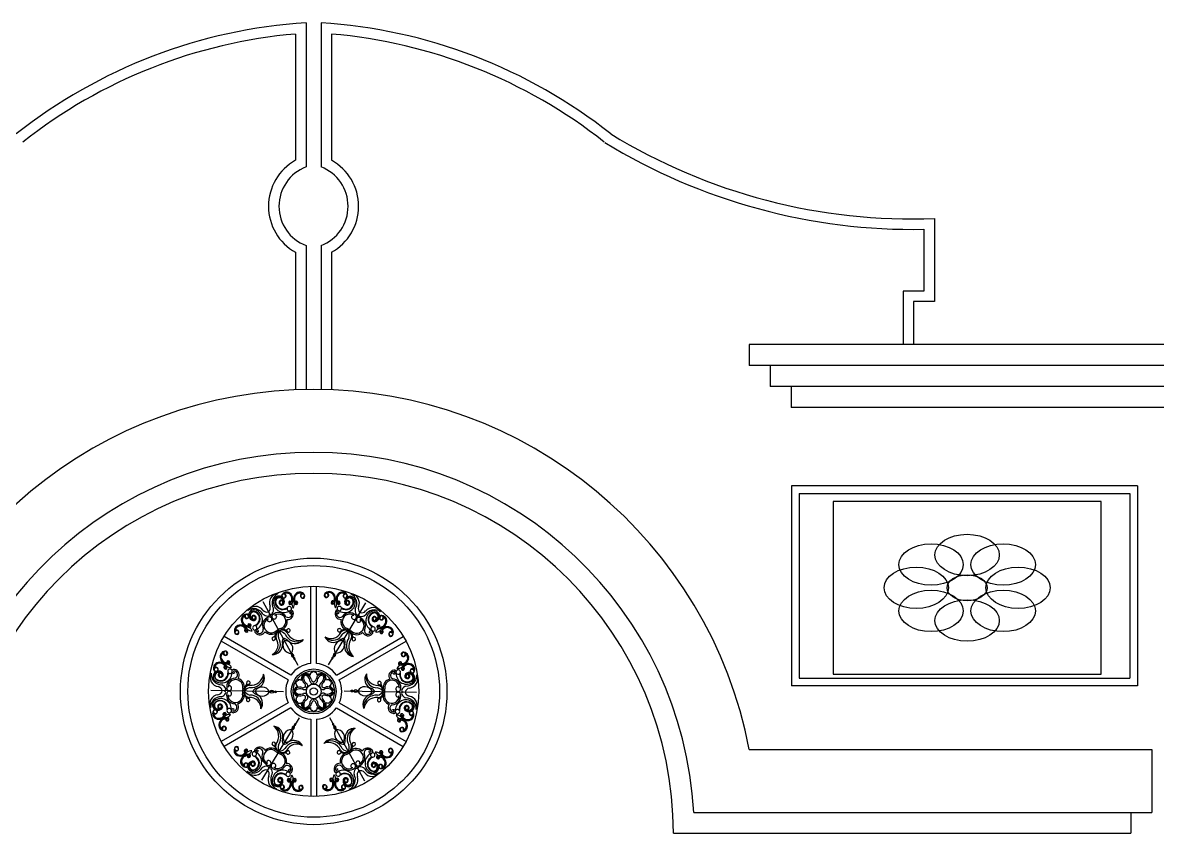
# Model space of a CAD drawing. Header units: inches. Extents: x 330 to 939, y 702 to 1608.
# Drawn here: x 788.09 to 836.76, y 848.57 to 883.33 of the extents above; entities that cross this region are included whole.
import ezdxf

# ---------------------------------------------------------------- set-up
doc = ezdxf.new("R2010")
doc.units = ezdxf.units.IN
doc.header["$MEASUREMENT"] = 0
doc.layers.add('01_EXISTING_RETAINED', color=7, linetype='Continuous', lineweight=25)
doc.layers.add('02_NEW_FACADE', color=7, linetype='Continuous', lineweight=25)

msp = doc.modelspace()

# ---------------------------------------------------------------- linework, layer by layer
at = {"layer": '01_EXISTING_RETAINED'}
for p, q in [((800.243, 883.33), (800.243, 877.144)), ((800.888, 883.33), (800.888, 877.144)), ((799.793, 882.845), (799.793, 877.43)), ((801.337, 882.845), (801.337, 877.43)), ((827.197, 874.933), (827.197, 871.368)), ((826.748, 874.47), (826.748, 871.818)), ((800.243, 873.771), (800.243, 867.586)), ((800.888, 873.771), (800.888, 867.586)), ((799.793, 873.486), (799.793, 867.586)), ((801.337, 873.486), (801.337, 867.586)), ((826.748, 871.818), (825.849, 871.818)), ((825.849, 871.818), (825.849, 869.531)), ((826.298, 871.368), (826.298, 869.531)), ((827.197, 871.368), (826.298, 871.368)), ((819.254, 869.531), (819.254, 868.632)), ((841.914, 869.531), (819.254, 869.531)), ((841.914, 868.632), (819.254, 868.632)), ((820.153, 868.632), (820.153, 867.733)), ((841.015, 867.733), (820.153, 867.733)), ((821.052, 867.733), (821.052, 866.834)), ((840.116, 866.834), (821.052, 866.834)), ((835.909, 863.477), (821.067, 863.477)), ((821.067, 863.477), (821.067, 854.888)), ((835.909, 863.477), (835.909, 854.888)), ((821.401, 863.143), (821.401, 855.223)), ((821.401, 863.143), (835.575, 863.143)), ((835.575, 863.143), (835.575, 855.223)), ((800.452, 855.851), (800.452, 859.162)), ((800.693, 855.851), (800.693, 859.162)), ((799.901, 855.771), (798.398, 858.491)), ((801.203, 855.795), (802.807, 858.456)), ((799.477, 855.149), (796.609, 856.804)), ((799.597, 855.357), (796.729, 857.012)), ((801.548, 855.357), (804.415, 857.012)), ((801.668, 855.149), (804.535, 856.804)), ((821.401, 855.223), (835.575, 855.223)), ((799.27, 854.631), (796.164, 854.69)), ((801.874, 854.679), (804.981, 854.62)), ((835.909, 854.888), (821.067, 854.888)), ((799.477, 854.161), (796.609, 852.506)), ((801.668, 854.161), (804.535, 852.506)), ((799.597, 853.953), (796.729, 852.298)), ((801.548, 853.953), (804.415, 852.298)), ((799.942, 853.515), (798.338, 850.854)), ((800.452, 853.459), (800.452, 850.148)), ((800.693, 853.459), (800.693, 850.148)), ((801.244, 853.539), (802.746, 850.819)), ((819.254, 852.166), (836.521, 852.166)), ((836.521, 852.166), (836.521, 849.469)), ((816.875, 849.469), (836.521, 849.469)), ((835.622, 849.469), (835.622, 848.57)), ((816.001, 848.57), (835.622, 848.57))]:
    msp.add_line(p, q, dxfattribs=at)
for radius in [5.715, 5.397, 4.507, 0.961, 0.961, 0.887, 0.316, 0.158]:
    msp.add_circle((800.572, 854.655), radius, dxfattribs=at)
for centre, radius, start, end in [((801.676, 861.021), 22.355, 93.6759, 128.3188), ((799.455, 861.021), 22.355, 51.6812, 86.3241), ((801.677, 861.017), 21.909, 94.9324, 128.2891), ((799.454, 861.017), 21.909, 51.7109, 85.0676), ((826.255, 899.702), 24.788, 238.5324, 272.1781), ((826.311, 899.895), 25.429, 238.5759, 270.9847), ((800.887, 875.458), 2.255, 119.0259, 240.9741), ((800.887, 875.458), 1.805, 110.9176, 249.0824), ((800.243, 875.458), 1.805, 290.9176, 69.0824), ((800.243, 875.458), 2.255, 299.0259, 60.9741), ((800.565, 848.57), 19.031, 10.8903, 169.1097), ((800.565, 848.57), 16.334, 3.1546, 176.8454), ((800.565, 848.57), 15.436, 0, 180), ((799.07, 858.452), 0.398, 93.0247, 201.4092), ((799.243, 858.435), 0.458, 114.9964, 208.9414), ((799.3, 858.488), 0.451, 170.8989, 297.3897), ((799.083, 858.512), 0.232, 342.2073, 168.4797), ((799.242, 858.491), 0.326, 158.6511, 291.0828), ((799.097, 858.507), 0.189, 334.0661, 147.0203), ((799.243, 858.491), 0.304, 159.4665, 290.3227), ((799.097, 858.507), 0.165, 334.0661, 146.7189), ((799.181, 858.469), 0.096, 33.0325, 332.2387), ((799.181, 858.469), 0.0728, 1.9832, 332.2387), ((799.279, 858.741), 0.0879, 145.9675, 287.5748), ((799.414, 858.673), 0.239, 54.9366, 156.2735), ((799.3, 858.761), 0.0904, 160.2056, 286.4341), ((799.409, 858.688), 0.22, 51.4087, 151.7955), ((799.28, 858.74), 0.0864, 287.5748, 100.7221), ((799.406, 858.621), 0.247, 59.4373, 124.4869), ((799.3, 858.757), 0.0864, 287.5748, 92.5513), ((799.566, 858.442), 0.0674, 139.5698, 313.4406), ((799.576, 858.464), 0.0674, 139.5698, 313.4406), ((799.543, 858.462), 0.0369, 354.9761, 139.5698), ((799.553, 858.484), 0.0369, 273.5528, 139.5698), ((799.377, 858.624), 0.261, 320.9528, 53.6978), ((799.348, 858.597), 0.329, 326.4588, 52.9103), ((799.354, 858.601), 0.332, 321.178, 53.5485), ((800.031, 858.601), 0.332, 126.4655, 218.836), ((800.037, 858.597), 0.329, 127.1037, 213.5552), ((800.008, 858.624), 0.261, 126.3162, 219.0612), ((799.809, 858.464), 0.0674, 226.5734, 40.4442), ((799.819, 858.442), 0.0674, 226.5734, 40.4442), ((799.833, 858.484), 0.0369, 40.4442, 266.4612), ((799.842, 858.462), 0.0369, 40.4442, 185.0379), ((799.971, 858.673), 0.239, 23.7405, 125.0774), ((799.976, 858.688), 0.22, 28.2185, 128.6053), ((799.98, 858.621), 0.247, 55.5271, 120.5767), ((800.085, 858.757), 0.0864, 87.4627, 252.4392), ((800.106, 858.74), 0.0864, 79.2919, 252.4392), ((800.085, 858.761), 0.0904, 253.5799, 19.8084), ((800.106, 858.741), 0.0879, 252.4392, 34.0465), ((801.11, 858.771), 0.0879, 143.7792, 285.3865), ((801.242, 858.697), 0.239, 52.7483, 154.0852), ((801.132, 858.79), 0.0904, 158.0173, 284.2458), ((801.238, 858.712), 0.22, 49.2204, 149.6072), ((801.111, 858.77), 0.0864, 285.3865, 98.5337), ((801.232, 858.646), 0.247, 57.249, 122.2986), ((801.131, 858.786), 0.0864, 285.3865, 90.363), ((801.385, 858.461), 0.0674, 137.3815, 311.2523), ((801.396, 858.483), 0.0674, 137.3815, 311.2523), ((801.363, 858.482), 0.0369, 352.7878, 137.3815), ((801.374, 858.503), 0.0369, 271.3645, 137.3815), ((801.203, 858.65), 0.261, 318.7645, 51.5095), ((801.173, 858.624), 0.329, 324.2705, 50.722), ((801.18, 858.628), 0.332, 318.9897, 51.3602), ((801.856, 858.602), 0.332, 124.2772, 216.6477), ((801.862, 858.598), 0.329, 124.9154, 211.3669), ((801.834, 858.626), 0.261, 124.1279, 216.8729), ((801.63, 858.474), 0.0674, 224.3851, 38.2559), ((801.638, 858.452), 0.0674, 224.3851, 38.2559), ((801.653, 858.493), 0.0369, 38.2559, 264.2729), ((801.662, 858.47), 0.0369, 38.2559, 182.8496), ((801.799, 858.676), 0.239, 21.5522, 122.8891), ((801.805, 858.691), 0.22, 26.0302, 126.4169), ((801.906, 858.487), 0.451, 240.436, 6.9268), ((801.806, 858.624), 0.247, 53.3388, 118.3884), ((801.917, 858.756), 0.0864, 85.2744, 250.2509), ((801.964, 858.488), 0.326, 246.7429, 19.1746), ((801.963, 858.488), 0.304, 247.503, 18.3592), ((801.936, 858.738), 0.0864, 77.1036, 250.2509), ((801.916, 858.76), 0.0904, 251.3916, 17.6201), ((802.124, 858.503), 0.232, 9.346, 195.6184), ((801.936, 858.74), 0.0879, 250.2509, 31.8582), ((802.11, 858.498), 0.189, 30.8054, 203.7596), ((802.024, 858.463), 0.096, 205.587, 144.7932), ((802.11, 858.498), 0.165, 31.1068, 203.7596), ((802.024, 858.463), 0.0728, 205.587, 175.8425), ((801.961, 858.432), 0.458, 328.8843, 62.8293), ((802.134, 858.443), 0.398, 336.4165, 84.801), ((798.073, 857.902), 0.398, 36.4165, 144.801), ((797.995, 857.746), 0.458, 28.8843, 122.8293), ((798.016, 857.923), 0.232, 69.346, 255.6184), ((798.013, 857.908), 0.189, 90.8054, 263.7596), ((798.013, 857.908), 0.165, 91.1068, 263.7596), ((797.948, 857.776), 0.304, 307.503, 78.3592), ((797.949, 857.776), 0.326, 306.7429, 79.1746), ((797.921, 857.726), 0.451, 300.436, 66.9268), ((798.571, 858.282), 0.228, 218.9604, 286.2389), ((798.483, 858.233), 0.228, 311.5868, 18.8653), ((798.531, 858.161), 0.316, 327.1299, 9.5808), ((799.061, 857.654), 0.379, 32.0572, 131.2319), ((799.198, 858.464), 0.109, 201.4849, 348.1139), ((797.955, 861.532), 3.605, 292.7393, 294.4033), ((797.966, 861.512), 3.605, 292.7393, 293.9998), ((799.482, 857.984), 0.161, 231.0759, 25.7152), ((799.452, 857.986), 0.249, 264.878, 18.5105), ((799.526, 858.2), 0.0952, 316.4011, 282.7152), ((798.114, 861.413), 3.605, 292.7393, 293.3675), ((799.608, 858.055), 0.0806, 7.3667, 254.9765), ((799.608, 858.055), 0.0182, 7.3667, 254.9765), ((799.893, 858.382), 0.253, 164.5166, 217.7113), ((799.492, 858.382), 0.253, 322.3027, 15.4974), ((801.71, 858.389), 0.253, 162.3283, 215.523), ((801.735, 857.992), 0.249, 159.3152, 272.9477), ((801.581, 858.066), 0.0806, 282.8492, 170.459), ((801.309, 858.404), 0.253, 320.1144, 13.3091), ((801.705, 857.99), 0.161, 152.1105, 306.7498), ((801.581, 858.066), 0.0182, 282.8492, 170.459), ((801.669, 858.208), 0.0952, 255.1105, 221.4246), ((803.203, 861.365), 3.605, 244.4582, 245.0864), ((803.366, 861.478), 3.605, 243.4224, 245.0864), ((803.354, 861.458), 3.605, 243.8259, 245.0864), ((802.113, 857.645), 0.379, 46.5938, 145.7685), ((802.007, 858.459), 0.109, 189.7117, 336.3408), ((802.662, 858.131), 0.316, 168.2449, 210.6958), ((802.712, 858.201), 0.228, 158.9604, 226.2389), ((802.627, 858.253), 0.228, 251.5868, 318.8653), ((803.181, 857.697), 0.458, 54.9964, 148.9414), ((803.11, 857.854), 0.398, 33.0247, 141.4092), ((803.255, 857.673), 0.451, 110.8989, 237.3897), ((803.229, 857.725), 0.326, 98.6511, 231.0828), ((803.23, 857.725), 0.304, 99.4665, 230.3227), ((803.168, 857.874), 0.232, 282.2073, 108.4797), ((803.171, 857.859), 0.189, 274.0661, 87.0203), ((803.171, 857.859), 0.165, 274.0661, 86.7189), ((797.703, 857.728), 0.239, 81.5522, 182.8891), ((797.796, 857.741), 0.332, 184.2772, 276.6477), ((797.693, 857.74), 0.22, 86.0302, 186.4169), ((797.803, 857.744), 0.329, 184.9154, 271.3669), ((797.751, 857.708), 0.247, 113.3388, 178.3884), ((797.765, 857.733), 0.261, 184.1279, 276.8729), ((797.693, 857.869), 0.0864, 145.2744, 310.2509), ((797.718, 857.877), 0.0864, 137.1036, 310.2509), ((797.689, 857.871), 0.0904, 311.3916, 77.6201), ((797.717, 857.879), 0.0879, 310.2509, 91.8582), ((797.789, 857.51), 0.0369, 98.2559, 324.2729), ((797.813, 857.507), 0.0369, 98.2559, 242.8496), ((797.794, 857.48), 0.0674, 284.3851, 98.2559), ((797.817, 857.477), 0.0674, 284.3851, 98.2559), ((798, 857.816), 0.096, 265.587, 204.7932), ((798, 857.816), 0.0728, 265.587, 235.8425), ((797.996, 857.8), 0.109, 249.7117, 36.3408), ((796.06, 860.486), 3.605, 303.4224, 305.0864), ((796.071, 860.465), 3.605, 303.8259, 305.0864), ((798.753, 857.484), 0.379, 106.5938, 205.7685), ((798.607, 858.203), 0.316, 228.2449, 270.6958), ((798.753, 857.484), 0.317, 116.1934, 309.3212), ((798.659, 857.716), 0.0701, 130.7447, 256.0587), ((798.61, 857.959), 0.072, 270.6958, 28.9128), ((798.672, 857.747), 0.104, 253.3424, 104.9685), ((798.736, 858.029), 0.072, 208.9128, 327.1299), ((798.882, 857.863), 0.104, 132.8572, 344.4833), ((799.061, 857.654), 0.317, 288.5045, 121.6323), ((798.915, 857.857), 0.0701, 341.767, 107.081), ((799.061, 857.654), 0.379, 288.5045, 12.8536), ((802.113, 857.645), 0.379, 164.9721, 249.3212), ((802.113, 857.645), 0.317, 56.1934, 249.3212), ((802.266, 857.842), 0.0701, 70.7447, 196.0587), ((802.3, 857.847), 0.104, 193.3424, 44.9685), ((802.414, 857.464), 0.317, 228.5045, 61.6323), ((802.453, 858.007), 0.072, 210.6958, 328.9128), ((802.506, 857.723), 0.104, 72.8572, 284.4833), ((802.576, 857.933), 0.072, 148.9128, 267.1299), ((802.517, 857.691), 0.0701, 281.767, 47.081), ((802.414, 857.464), 0.379, 332.0572, 71.2319), ((802.588, 858.176), 0.316, 267.1299, 309.5808), ((803.183, 857.75), 0.109, 141.4849, 288.1139), ((803.179, 857.767), 0.096, 333.0325, 272.2387), ((803.179, 857.767), 0.0728, 301.9832, 272.2387), ((803.381, 857.683), 0.332, 261.178, 353.5485), ((803.374, 857.687), 0.329, 266.4588, 352.9103), ((803.412, 857.675), 0.261, 260.9528, 353.6978), ((803.465, 857.818), 0.0879, 85.9675, 227.5748), ((803.492, 857.81), 0.0904, 100.2056, 226.4341), ((803.464, 857.817), 0.0864, 227.5748, 40.7221), ((803.488, 857.808), 0.0864, 227.5748, 32.5513), ((803.473, 857.667), 0.239, 354.9366, 96.2735), ((803.483, 857.679), 0.22, 351.4087, 91.7955), ((803.424, 857.649), 0.247, 359.4373, 64.4869), ((797.407, 857.256), 0.239, 112.7483, 214.0852), ((797.391, 857.26), 0.22, 109.2204, 209.6072), ((797.277, 857.179), 0.0879, 203.7792, 345.3865), ((797.446, 857.222), 0.247, 117.249, 182.2986), ((797.278, 857.178), 0.0864, 345.3865, 158.5337), ((797.275, 857.204), 0.0864, 345.3865, 150.363), ((797.271, 857.207), 0.0904, 218.0173, 344.2458), ((797.435, 857.168), 0.332, 18.9897, 111.3602), ((797.435, 857.16), 0.329, 24.2705, 110.722), ((797.428, 857.199), 0.261, 18.7645, 111.5095), ((797.64, 857.273), 0.0369, 331.3645, 197.3815), ((797.669, 857.282), 0.0674, 197.3815, 11.2523), ((797.654, 857.253), 0.0369, 52.7878, 197.3815), ((797.683, 857.262), 0.0674, 197.3815, 11.2523), ((797.908, 857.507), 0.253, 222.3283, 275.523), ((797.694, 857.168), 0.253, 20.1144, 73.3091), ((798.044, 857.381), 0.0952, 315.1105, 281.4246), ((798.123, 857.234), 0.0806, 342.8492, 230.459), ((798.264, 857.33), 0.249, 219.3152, 332.9477), ((798.123, 857.234), 0.0182, 342.8492, 230.459), ((798.25, 857.304), 0.161, 212.1105, 6.7498), ((796.077, 860.288), 3.605, 304.4582, 305.0864), ((798.753, 857.484), 0.379, 224.9721, 309.3212), ((798.663, 857.23), 0.308, 308.3746, 322.707), ((799.157, 857.008), 0.252, 115.7969, 202.9785), ((799.197, 857.015), 0.252, 115.7969, 202.9785), ((799.543, 856.493), 0.95, 121.0805, 128.2739), ((799.48, 856.459), 0.95, 109.5518, 116.7452), ((799.558, 857.059), 0.505, 158.6811, 192.4125), ((799.221, 857.029), 0.252, 34.8472, 122.0288), ((798.993, 856.746), 0.505, 45.4132, 79.1446), ((799.249, 857.059), 0.252, 34.8472, 122.0288), ((799.853, 857.332), 0.554, 204.0747, 291.4046), ((799.325, 857.595), 0.308, 275.1187, 289.4511), ((799.49, 857.267), 0.0734, 241.7452, 149.2776), ((799.933, 857.398), 0.554, 204.0747, 291.4046), ((801.305, 857.394), 0.476, 238.3222, 332.947), ((801.383, 857.324), 0.476, 238.3222, 332.947), ((801.669, 857.274), 0.0734, 28.548, 296.0805), ((801.903, 857.057), 0.252, 55.7969, 142.9785), ((801.929, 857.026), 0.252, 55.7969, 142.9785), ((801.848, 857.596), 0.308, 248.3746, 262.707), ((802.147, 856.735), 0.505, 98.6811, 132.4125), ((801.649, 856.466), 0.95, 61.0805, 68.2739), ((801.953, 857.012), 0.252, 334.8472, 62.0288), ((801.594, 857.069), 0.505, 345.4132, 19.1446), ((801.588, 856.503), 0.95, 49.5518, 56.7452), ((801.992, 857.003), 0.252, 334.8472, 62.0288), ((802.414, 857.464), 0.379, 228.5045, 312.8536), ((802.495, 857.206), 0.308, 215.1187, 229.4511), ((802.897, 857.29), 0.249, 204.878, 318.5105), ((802.91, 857.264), 0.161, 171.0759, 325.7152), ((803.035, 857.19), 0.0806, 307.3667, 194.9765), ((805.195, 860.163), 3.605, 232.7393, 233.3675), ((803.035, 857.19), 0.0182, 307.3667, 194.9765), ((805.207, 860.34), 3.605, 232.7393, 233.9998), ((803.119, 857.334), 0.0952, 256.4011, 222.7152), ((805.219, 860.361), 3.605, 232.7393, 234.4033), ((803.46, 857.107), 0.253, 104.5166, 157.7113), ((803.26, 857.454), 0.253, 262.3027, 315.4974), ((803.349, 857.42), 0.0674, 79.5698, 253.4406), ((803.373, 857.423), 0.0674, 79.5698, 253.4406), ((803.378, 857.453), 0.0369, 213.5528, 79.5698), ((803.355, 857.45), 0.0369, 294.9761, 79.5698), ((803.476, 857.201), 0.0674, 166.5734, 340.4442), ((803.719, 857.097), 0.332, 66.4655, 158.836), ((803.49, 857.22), 0.0674, 166.5734, 340.4442), ((803.719, 857.089), 0.329, 67.1037, 153.5552), ((803.519, 857.21), 0.0369, 340.4442, 206.4612), ((803.728, 857.128), 0.261, 66.3162, 159.0612), ((803.504, 857.191), 0.0369, 340.4442, 125.0379), ((803.877, 857.102), 0.0864, 19.2919, 192.4392), ((803.878, 857.102), 0.0879, 192.4392, 334.0465), ((803.881, 857.128), 0.0864, 27.4627, 192.4392), ((803.885, 857.13), 0.0904, 193.5799, 319.8084), ((803.711, 857.152), 0.247, 355.5271, 60.5767), ((803.767, 857.188), 0.22, 328.2185, 68.6053), ((803.751, 857.185), 0.239, 323.7405, 65.0774), ((798.853, 856.915), 0.0734, 88.548, 356.0805), ((798.567, 856.659), 0.476, 298.3222, 32.947), ((798.828, 856.644), 0.405, 264.9752, 6.3832), ((798.666, 856.691), 0.476, 298.3222, 32.947), ((799.507, 856.769), 0.288, 147.6113, 196.2003), ((799.595, 856.634), 0.346, 144.6147, 273.211), ((799.265, 856.636), 0.288, 41.6254, 90.2144), ((799.332, 856.489), 0.346, 324.6147, 93.211), ((799.783, 857.143), 0.438, 226.2576, 323.5583), ((801.422, 857.16), 0.405, 204.9752, 306.3832), ((801.798, 856.491), 0.346, 84.6147, 213.211), ((801.541, 856.646), 0.346, 264.6147, 33.211), ((801.871, 856.635), 0.288, 87.6113, 136.2003), ((801.634, 856.777), 0.288, 341.6254, 30.2144), ((802.332, 856.583), 0.438, 166.2576, 263.5583), ((802.531, 856.617), 0.554, 144.0747, 231.4046), ((802.629, 856.58), 0.554, 144.0747, 231.4046), ((802.293, 856.898), 0.0734, 181.7452, 89.2776), ((796.792, 856.143), 0.239, 83.7405, 185.0774), ((796.884, 856.159), 0.332, 186.4655, 278.836), ((796.782, 856.155), 0.22, 88.2185, 188.6053), ((796.891, 856.163), 0.329, 187.1037, 273.5552), ((796.841, 856.125), 0.247, 115.5271, 180.5767), ((796.853, 856.151), 0.261, 186.3162, 279.0612), ((796.777, 856.284), 0.0864, 147.4627, 312.4392), ((796.801, 856.293), 0.0864, 139.2919, 312.4392), ((796.773, 856.286), 0.0904, 313.5799, 79.8084), ((796.8, 856.294), 0.0879, 312.4392, 94.0465), ((799.719, 856.237), 0.116, 153.7928, 264.0329), ((799.603, 856.173), 0.116, 333.7928, 84.0329), ((799.794, 856.098), 0.0904, 164.6919, 253.1338), ((799.68, 856.035), 0.0904, 344.6919, 73.1338), ((801.433, 856.051), 0.0904, 104.6919, 193.1338), ((801.322, 856.118), 0.0904, 284.6919, 13.1338), ((801.516, 856.185), 0.116, 93.7928, 204.0329), ((801.402, 856.254), 0.116, 273.7928, 24.0329), ((804.317, 856.116), 0.332, 258.9897, 351.3602), ((804.31, 856.119), 0.329, 264.2705, 350.722), ((804.347, 856.106), 0.261, 258.7645, 351.5095), ((804.406, 856.247), 0.0879, 83.7792, 225.3865), ((804.433, 856.238), 0.0904, 98.0173, 224.2458), ((804.405, 856.246), 0.0864, 225.3865, 38.5337), ((804.429, 856.236), 0.0864, 225.3865, 30.363), ((804.408, 856.096), 0.239, 352.7483, 94.0852), ((804.419, 856.107), 0.22, 349.2204, 89.6072), ((804.359, 856.079), 0.247, 357.249, 62.2986), ((796.514, 855.661), 0.239, 114.9366, 216.2735), ((796.498, 855.664), 0.22, 111.4087, 211.7955), ((796.554, 855.628), 0.247, 119.4373, 184.4869), ((796.384, 855.604), 0.0864, 347.5748, 152.5513), ((796.388, 855.578), 0.0864, 347.5748, 160.7221), ((796.38, 855.606), 0.0904, 220.2056, 346.4341), ((796.546, 855.573), 0.332, 21.178, 113.5485), ((796.546, 855.566), 0.329, 26.4588, 112.9103), ((796.537, 855.604), 0.261, 20.9528, 113.6978), ((796.746, 855.686), 0.0369, 333.5528, 199.5698), ((796.775, 855.697), 0.0674, 199.5698, 13.4406), ((796.761, 855.667), 0.0369, 54.9761, 199.5698), ((796.789, 855.677), 0.0674, 199.5698, 13.4406), ((797.005, 855.93), 0.253, 224.5166, 277.7113), ((796.886, 855.929), 0.0369, 100.4442, 326.4612), ((796.805, 855.583), 0.253, 22.3027, 75.4974), ((796.91, 855.926), 0.0369, 100.4442, 245.0379), ((796.892, 855.899), 0.0674, 286.5734, 100.4442), ((796.979, 855.521), 0.0952, 16.4011, 342.7152), ((796.916, 855.896), 0.0674, 286.5734, 100.4442), ((797.146, 855.52), 0.0806, 67.3667, 314.9765), ((797.127, 855.351), 0.249, 324.878, 78.5105), ((800.572, 854.655), 1.202, 95.7392, 144.2608), ((800.572, 854.655), 1.202, 35.7392, 84.2608), ((804.031, 855.487), 0.0806, 222.8492, 110.459), ((804.198, 855.482), 0.0952, 195.1105, 161.4246), ((804.374, 855.537), 0.253, 102.3283, 155.523), ((804.187, 855.891), 0.253, 260.1144, 313.3091), ((804.275, 855.854), 0.0674, 77.3815, 251.2523), ((804.299, 855.856), 0.0674, 77.3815, 251.2523), ((804.306, 855.885), 0.0369, 211.3645, 77.3815), ((804.282, 855.884), 0.0369, 292.7878, 77.3815), ((804.393, 855.63), 0.0674, 164.3851, 338.2559), ((804.633, 855.517), 0.332, 64.2772, 156.6477), ((804.408, 855.649), 0.0674, 164.3851, 338.2559), ((804.632, 855.509), 0.329, 64.9154, 151.3669), ((804.436, 855.638), 0.0369, 338.2559, 204.2729), ((804.642, 855.547), 0.261, 64.1279, 156.8729), ((804.422, 855.619), 0.0369, 338.2559, 122.8496), ((804.79, 855.516), 0.0864, 17.1036, 190.2509), ((804.796, 855.541), 0.0864, 25.2744, 190.2509), ((804.626, 855.572), 0.247, 353.3388, 58.3884), ((804.684, 855.606), 0.22, 326.0302, 66.4169), ((804.668, 855.603), 0.239, 321.5522, 62.8891), ((796.533, 855.253), 0.398, 153.0247, 261.4092), ((796.634, 855.394), 0.458, 174.9964, 268.9414), ((796.487, 855.294), 0.232, 42.2073, 228.4797), ((796.387, 855.578), 0.0879, 205.9675, 347.5748), ((796.499, 855.303), 0.189, 34.0661, 207.0203), ((796.585, 855.421), 0.326, 218.6511, 351.0828), ((796.499, 855.303), 0.165, 34.0661, 206.7189), ((796.617, 855.469), 0.451, 230.8989, 357.3897), ((796.585, 855.422), 0.304, 219.4665, 350.3227), ((796.574, 855.357), 0.096, 93.0325, 32.2387), ((796.574, 855.357), 0.0728, 61.9832, 32.2387), ((796.586, 855.369), 0.109, 261.4849, 48.1139), ((797.219, 854.846), 0.379, 92.0572, 191.2319), ((793.308, 855.826), 3.605, 352.7393, 354.4033), ((797.219, 854.846), 0.317, 348.5045, 181.6323), ((793.331, 855.826), 3.605, 352.7393, 353.9998), ((793.491, 855.904), 3.605, 352.7393, 353.3675), ((797.146, 855.52), 0.0182, 67.3667, 314.9765), ((797.144, 855.375), 0.161, 291.0759, 85.7152), ((797.219, 854.846), 0.379, 348.5045, 72.8536), ((797.769, 855.024), 0.0734, 301.7452, 209.2776), ((797.877, 855.473), 0.554, 264.0747, 351.4046), ((797.894, 855.37), 0.554, 264.0747, 351.4046), ((798.023, 855.216), 0.438, 286.2576, 23.5583), ((800.572, 854.655), 1.202, 155.7392, 204.2608), ((799.828, 855.166), 0.0769, 249.8513, 348.5593), ((799.752, 855.035), 0.0769, 311.4407, 50.1487), ((799.907, 855.135), 0.0166, 27.325, 101.7948), ((801.566, 856.006), 1.857, 207.7111, 208.1218), ((799.943, 855.139), 0.0166, 90.3029, 208.5079), ((799.944, 854.96), 0.195, 59.4255, 90.3029), ((800.287, 855.188), 0.252, 134.9964, 193.72), ((800.318, 855.189), 0.238, 124.1118, 232.4964), ((800.411, 855.241), 0.327, 157.6014, 180.933), ((800.227, 855.142), 0.238, 7.5036, 115.8882), ((800.142, 855.084), 0.273, 359.9715, 93.9164), ((800.411, 855.233), 0.273, 146.0836, 240.0285), ((800.244, 855.168), 0.252, 46.28, 105.0036), ((800.135, 855.088), 0.327, 59.067, 82.3986), ((800.593, 855.146), 0.188, 199.332, 241.783), ((800.612, 855.352), 0.195, 149.6971, 180.5745), ((800.458, 855.442), 0.0166, 31.4921, 149.6971), ((800.479, 855.471), 0.0166, 138.2052, 212.675), ((800.597, 855.197), 0.136, 190.0476, 257.3261), ((798.895, 854.47), 1.857, 31.8782, 32.2889), ((800.491, 855.555), 0.0769, 251.4407, 350.1487), ((800.643, 855.555), 0.0769, 189.8513, 288.5593), ((800.537, 855.197), 0.136, 282.6739, 349.9524), ((800.541, 855.146), 0.188, 298.217, 340.668), ((802.239, 854.47), 1.857, 147.7111, 148.1218), ((800.676, 855.442), 0.0166, 30.3029, 148.5079), ((800.655, 855.471), 0.0166, 327.325, 41.7948), ((800.907, 855.142), 0.238, 64.1118, 172.4964), ((800.522, 855.352), 0.195, 359.4255, 30.3029), ((800.891, 855.168), 0.252, 74.9964, 133.72), ((800.992, 855.084), 0.273, 86.0836, 180.0285), ((800.999, 855.088), 0.327, 97.6014, 120.933), ((800.728, 855.242), 0.273, 299.9715, 33.9164), ((800.822, 855.198), 0.238, 307.5036, 55.8882), ((800.728, 855.25), 0.327, 359.067, 22.3986), ((800.853, 855.196), 0.252, 346.28, 45.0036), ((801.196, 854.969), 0.195, 89.6971, 120.5745), ((801.197, 855.147), 0.0166, 331.4921, 89.6971), ((799.574, 856.015), 1.857, 331.8782, 332.2889), ((801.233, 855.144), 0.0166, 78.2052, 152.675), ((801.311, 855.175), 0.0769, 191.4407, 290.1487), ((801.387, 855.044), 0.0769, 129.8513, 228.5593), ((800.572, 854.655), 1.202, 335.7392, 24.2608), ((803.167, 855.171), 0.405, 144.9752, 246.3832), ((803.289, 855.288), 0.476, 178.3222, 272.947), ((803.31, 855.39), 0.476, 178.3222, 272.947), ((803.389, 855.015), 0.0734, 328.548, 236.0805), ((803.932, 854.816), 0.379, 104.9721, 189.3212), ((803.932, 854.816), 0.317, 356.1934, 189.3212), ((804.043, 855.317), 0.249, 99.3152, 212.9477), ((804.027, 855.341), 0.161, 92.1105, 246.7498), ((803.932, 854.816), 0.379, 346.5938, 85.7685), ((804.031, 855.487), 0.0182, 222.8492, 110.459), ((807.698, 855.732), 3.605, 184.4582, 185.0864), ((804.558, 855.416), 0.451, 180.436, 306.9268), ((807.855, 855.648), 3.605, 183.8259, 185.0864), ((804.587, 855.367), 0.326, 186.7429, 319.1746), ((807.878, 855.647), 3.605, 183.4224, 185.0864), ((804.588, 855.367), 0.304, 187.503, 318.3592), ((804.584, 855.314), 0.109, 129.7117, 276.3408), ((804.596, 855.302), 0.096, 145.587, 84.7932), ((804.681, 855.235), 0.232, 309.346, 135.6184), ((804.67, 855.245), 0.189, 330.8054, 143.7596), ((804.596, 855.302), 0.0728, 145.587, 115.8425), ((804.538, 855.341), 0.458, 268.8843, 2.8293), ((804.67, 855.245), 0.165, 331.1068, 143.7596), ((804.634, 855.196), 0.398, 276.4165, 24.801), ((804.792, 855.516), 0.0879, 190.2509, 331.8582), ((804.799, 855.544), 0.0904, 191.3916, 317.6201), ((796.431, 854.735), 0.228, 278.9604, 346.2389), ((796.429, 854.635), 0.228, 11.5868, 78.8653), ((796.515, 854.64), 0.316, 27.1299, 69.5808), ((796.732, 854.751), 0.072, 268.9128, 27.1299), ((796.729, 854.607), 0.072, 330.6958, 88.9128), ((796.944, 854.555), 0.104, 313.3424, 164.9685), ((796.949, 854.795), 0.104, 192.8572, 44.4833), ((796.97, 854.821), 0.0701, 41.767, 167.081), ((798.464, 854.611), 0.95, 169.5518, 176.7452), ((798.465, 854.682), 0.95, 181.0805, 188.2739), ((797.827, 854.606), 0.252, 175.7969, 262.9785), ((797.829, 854.711), 0.252, 94.8472, 182.0288), ((797.841, 854.645), 0.252, 175.7969, 262.9785), ((797.841, 854.672), 0.252, 94.8472, 182.0288), ((797.971, 854.333), 0.505, 105.4132, 139.1446), ((797.984, 854.978), 0.505, 218.6811, 252.4125), ((797.402, 855.045), 0.308, 335.1187, 349.4511), ((798.204, 854.513), 0.288, 101.6254, 150.2144), ((798.209, 854.789), 0.288, 207.6113, 256.2003), ((798.364, 854.498), 0.346, 24.6147, 153.211), ((798.37, 854.799), 0.346, 204.6147, 333.211), ((798.773, 854.574), 0.116, 33.7928, 144.0329), ((798.775, 854.707), 0.116, 213.7928, 324.0329), ((798.931, 854.573), 0.0904, 44.6919, 133.1338), ((798.933, 854.702), 0.0904, 224.6919, 313.1338), ((799.963, 854.627), 0.252, 106.28, 165.0036), ((799.979, 854.493), 0.327, 119.067, 142.3986), ((799.984, 854.809), 0.327, 217.6014, 240.933), ((799.968, 854.674), 0.252, 194.9964, 253.72), ((799.978, 854.6), 0.238, 67.5036, 175.8882), ((799.986, 854.497), 0.273, 59.9715, 153.9164), ((799.991, 854.804), 0.273, 206.0836, 300.0285), ((799.983, 854.701), 0.238, 184.1118, 292.4964), ((799.819, 854.983), 0.0166, 198.2052, 272.675), ((799.834, 854.95), 0.0166, 91.4921, 209.6971), ((799.989, 855.038), 0.195, 209.6971, 240.5745), ((799.894, 853.11), 1.857, 91.8782, 92.2889), ((800.115, 854.948), 0.136, 250.0476, 317.3261), ((800.158, 854.919), 0.188, 259.332, 301.783), ((800.085, 854.896), 0.136, 342.6739, 49.9524), ((800.277, 854.869), 0.043, 240, 358.217), ((800.234, 854.795), 0.043, 301.783, 60), ((800.132, 854.874), 0.188, 358.217, 40.668), ((800.524, 855.018), 0.043, 241.783, 0), ((800.61, 855.018), 0.043, 180, 298.217), ((801.008, 854.882), 0.188, 139.332, 181.783), ((800.862, 854.878), 0.043, 181.783, 300), ((800.905, 854.804), 0.043, 120, 238.217), ((800.982, 854.927), 0.188, 238.217, 280.668), ((801.054, 854.905), 0.136, 130.0476, 197.3261), ((801.024, 854.956), 0.136, 222.6739, 289.9524), ((801.154, 854.506), 0.273, 26.0836, 120.0285), ((801.159, 854.813), 0.273, 239.9715, 333.9164), ((801.162, 854.609), 0.238, 4.1118, 112.4964), ((801.167, 854.71), 0.238, 247.5036, 355.8882), ((801.151, 855.047), 0.195, 299.4255, 330.3029), ((801.176, 854.636), 0.252, 14.9964, 73.72), ((801.181, 854.683), 0.252, 286.28, 345.0036), ((801.306, 854.959), 0.0166, 330.3029, 88.5079), ((801.246, 853.119), 1.857, 87.7111, 88.1218), ((801.16, 854.501), 0.327, 37.6014, 60.933), ((801.32, 854.991), 0.0166, 267.325, 341.7948), ((801.165, 854.817), 0.327, 299.067, 322.3986), ((802.211, 854.608), 0.0904, 44.6919, 133.1338), ((802.214, 854.737), 0.0904, 224.6919, 313.1338), ((802.369, 854.603), 0.116, 33.7928, 144.0329), ((802.372, 854.736), 0.116, 213.7928, 324.0329), ((802.775, 854.511), 0.346, 24.6147, 153.211), ((802.781, 854.812), 0.346, 204.6147, 333.211), ((802.941, 854.797), 0.288, 281.6254, 330.2144), ((802.936, 854.521), 0.288, 27.6113, 76.2003), ((803.173, 854.977), 0.505, 285.4132, 319.1446), ((803.161, 854.332), 0.505, 38.6811, 72.4125), ((803.303, 854.638), 0.252, 274.8472, 2.0288), ((803.304, 854.665), 0.252, 355.7969, 82.9785), ((803.316, 854.599), 0.252, 274.8472, 2.0288), ((803.318, 854.704), 0.252, 355.7969, 82.9785), ((803.757, 855.021), 0.308, 188.3746, 202.707), ((802.681, 854.7), 0.95, 349.5518, 356.7452), ((802.679, 854.628), 0.95, 1.0805, 8.2739), ((804.196, 854.515), 0.104, 12.8572, 224.4833), ((804.2, 854.755), 0.104, 133.3424, 344.9685), ((804.18, 854.782), 0.0701, 10.7447, 136.0587), ((804.413, 854.559), 0.072, 88.9128, 207.1299), ((804.415, 854.703), 0.072, 150.6958, 268.9128), ((804.628, 854.583), 0.316, 108.2449, 150.6958), ((804.714, 854.575), 0.228, 98.9604, 166.2389), ((804.716, 854.675), 0.228, 191.5868, 258.8653), ((796.511, 854.114), 0.398, 96.4165, 204.801), ((796.607, 853.969), 0.458, 88.8843, 182.8293), ((796.464, 854.075), 0.232, 129.346, 315.6184), ((796.475, 854.065), 0.189, 150.8054, 323.7596), ((796.557, 853.943), 0.326, 6.7429, 139.1746), ((796.475, 854.065), 0.165, 151.1068, 323.7596), ((796.587, 853.894), 0.451, 0.436, 126.9268), ((796.557, 853.943), 0.304, 7.503, 138.3592), ((796.548, 854.008), 0.096, 325.587, 264.7932), ((796.56, 853.996), 0.109, 309.7117, 96.3408), ((796.517, 854.727), 0.316, 288.2449, 330.6958), ((797.212, 854.494), 0.379, 166.5938, 265.7685), ((797.212, 854.494), 0.317, 176.1934, 9.3212), ((796.965, 854.528), 0.0701, 190.7447, 316.0587), ((797.117, 853.969), 0.161, 272.1105, 66.7498), ((797.102, 853.993), 0.249, 279.3152, 32.9477), ((797.212, 854.494), 0.379, 284.9721, 9.3212), ((797.388, 854.289), 0.308, 8.3746, 22.707), ((797.755, 854.295), 0.0734, 148.548, 56.0805), ((797.834, 853.92), 0.476, 358.3222, 92.947), ((797.856, 854.022), 0.476, 358.3222, 92.947), ((797.978, 854.139), 0.405, 324.9752, 66.3832), ((799.758, 854.266), 0.0769, 309.8513, 48.5593), ((799.833, 854.135), 0.0769, 11.4407, 110.1487), ((799.824, 854.319), 0.0166, 87.325, 161.7948), ((799.839, 854.351), 0.0166, 150.3029, 268.5079), ((799.994, 854.263), 0.195, 119.4255, 150.3029), ((799.899, 856.191), 1.857, 267.7111, 268.1218), ((799.912, 854.166), 0.0166, 258.2052, 332.675), ((801.571, 853.295), 1.857, 151.8782, 152.2889), ((799.948, 854.163), 0.0166, 151.4921, 269.6971), ((799.949, 854.341), 0.195, 269.6971, 300.5745), ((800.292, 854.114), 0.252, 166.28, 225.0036), ((800.12, 854.354), 0.136, 42.6739, 109.9524), ((800.323, 854.112), 0.238, 127.5036, 235.8882), ((800.163, 854.383), 0.188, 58.217, 100.668), ((800.152, 854.226), 0.273, 266.0836, 0.0285), ((800.237, 854.168), 0.238, 244.1118, 352.4964), ((800.416, 854.068), 0.273, 119.9715, 213.9164), ((800.09, 854.405), 0.136, 310.0476, 17.3261), ((800.239, 854.506), 0.043, 300, 58.217), ((800.282, 854.432), 0.043, 1.783, 120), ((800.137, 854.428), 0.188, 319.332, 1.783), ((800.603, 854.164), 0.188, 118.217, 160.668), ((800.607, 854.113), 0.136, 102.6739, 169.9524), ((800.534, 854.292), 0.043, 0, 118.217), ((800.62, 854.292), 0.043, 61.783, 180), ((800.547, 854.113), 0.136, 10.0476, 77.3261), ((800.552, 854.164), 0.188, 19.332, 61.783), ((800.917, 854.168), 0.238, 187.5036, 295.8882), ((801.003, 854.226), 0.273, 179.9715, 273.9164), ((800.868, 854.441), 0.043, 60, 178.217), ((801.013, 854.436), 0.188, 178.217, 220.668), ((800.91, 854.515), 0.043, 121.783, 240), ((800.734, 854.077), 0.273, 326.0836, 60.0285), ((800.987, 854.391), 0.188, 79.332, 121.783), ((801.059, 854.414), 0.136, 162.6739, 229.9524), ((801.029, 854.362), 0.136, 70.0476, 137.3261), ((800.827, 854.121), 0.238, 304.1118, 52.4964), ((800.858, 854.122), 0.252, 314.9964, 13.72), ((801.201, 854.35), 0.195, 239.4255, 270.3029), ((801.202, 854.171), 0.0166, 270.3029, 28.5079), ((799.579, 853.304), 1.857, 27.7111, 28.1218), ((801.238, 854.175), 0.0166, 207.325, 281.7948), ((801.316, 854.144), 0.0769, 69.8513, 168.5593), ((801.156, 854.272), 0.195, 29.6971, 60.5745), ((801.311, 854.36), 0.0166, 271.4921, 29.6971), ((801.251, 856.2), 1.857, 271.8782, 272.2889), ((801.392, 854.275), 0.0769, 131.4407, 230.1487), ((801.326, 854.327), 0.0166, 18.2052, 92.675), ((803.122, 854.094), 0.438, 106.2576, 203.5583), ((803.25, 853.94), 0.554, 84.0747, 171.4046), ((803.268, 853.837), 0.554, 84.0747, 171.4046), ((803.375, 854.286), 0.0734, 121.7452, 29.2776), ((803.743, 854.265), 0.308, 155.1187, 169.4511), ((803.926, 854.464), 0.379, 168.5045, 252.8536), ((803.926, 854.464), 0.317, 168.5045, 1.6323), ((803.926, 854.464), 0.379, 272.0572, 11.2319), ((804.528, 853.841), 0.451, 50.8989, 177.3897), ((804.174, 854.489), 0.0701, 221.767, 347.081), ((804.559, 853.889), 0.326, 38.6511, 171.0828), ((804.56, 853.888), 0.304, 39.4665, 170.3227), ((804.63, 854.67), 0.316, 207.1299, 249.5808), ((804.658, 854.016), 0.232, 222.2073, 48.4797), ((804.511, 853.916), 0.458, 354.9964, 88.9414), ((804.612, 854.057), 0.398, 333.0247, 81.4092), ((796.477, 853.707), 0.239, 141.5522, 242.8891), ((796.461, 853.704), 0.22, 146.0302, 246.4169), ((796.349, 853.769), 0.0864, 205.2744, 10.2509), ((796.518, 853.738), 0.247, 173.3388, 238.3884), ((796.354, 853.794), 0.0864, 197.1036, 10.2509), ((796.353, 853.794), 0.0879, 10.2509, 151.8582), ((796.345, 853.766), 0.0904, 11.3916, 137.6201), ((796.512, 853.793), 0.332, 244.2772, 336.6477), ((796.513, 853.801), 0.329, 244.9154, 331.3669), ((796.503, 853.763), 0.261, 244.1279, 336.8729), ((796.548, 854.008), 0.0728, 325.587, 295.8425), ((796.708, 853.672), 0.0369, 158.2559, 24.2729), ((796.737, 853.661), 0.0674, 344.3851, 158.2559), ((796.723, 853.691), 0.0369, 158.2559, 302.8496), ((796.751, 853.68), 0.0674, 344.3851, 158.2559), ((796.957, 853.419), 0.253, 80.1144, 133.3091), ((796.77, 853.773), 0.253, 282.3283, 335.523), ((796.947, 853.828), 0.0952, 15.1105, 341.4246), ((793.267, 853.663), 3.605, 3.4224, 5.0864), ((793.29, 853.662), 3.605, 3.8259, 5.0864), ((797.114, 853.823), 0.0806, 42.8492, 290.459), ((793.447, 853.578), 3.605, 4.4582, 5.0864), ((797.114, 853.823), 0.0182, 42.8492, 290.459), ((800.572, 854.655), 1.202, 215.7392, 264.2608), ((800.416, 854.06), 0.327, 179.067, 202.3986), ((800.254, 854.142), 0.252, 254.9964, 313.72), ((800.145, 854.222), 0.327, 277.6014, 300.933), ((800.623, 853.958), 0.195, 179.4255, 210.3029), ((800.468, 853.868), 0.0166, 210.3029, 328.5079), ((800.489, 853.839), 0.0166, 147.325, 221.7948), ((798.906, 854.84), 1.857, 327.7111, 328.1218), ((800.502, 853.755), 0.0769, 9.8513, 108.5593), ((800.653, 853.755), 0.0769, 71.4407, 170.1487), ((800.686, 853.868), 0.0166, 211.4921, 329.6971), ((802.249, 854.84), 1.857, 211.8782, 212.2889), ((800.665, 853.839), 0.0166, 318.2052, 32.675), ((800.572, 854.655), 1.202, 275.7392, 324.2608), ((800.532, 853.958), 0.195, 329.6971, 0.5745), ((800.901, 854.142), 0.252, 226.28, 285.0036), ((801.009, 854.222), 0.327, 239.067, 262.3986), ((800.733, 854.069), 0.327, 337.6014, 0.933), ((804.017, 853.959), 0.249, 144.878, 258.5105), ((804.001, 853.935), 0.161, 111.0759, 265.7152), ((803.999, 853.79), 0.0806, 247.3667, 134.9765), ((803.999, 853.79), 0.0182, 247.3667, 134.9765), ((807.654, 853.406), 3.605, 172.7393, 173.3675), ((804.166, 853.789), 0.0952, 196.4011, 162.7152), ((804.14, 853.38), 0.253, 44.5166, 97.7113), ((804.34, 853.727), 0.253, 202.3027, 255.4974), ((807.814, 853.484), 3.605, 172.7393, 173.9998), ((807.837, 853.484), 3.605, 172.7393, 174.4033), ((804.355, 853.633), 0.0674, 19.5698, 193.4406), ((804.37, 853.613), 0.0674, 19.5698, 193.4406), ((804.398, 853.624), 0.0369, 153.5528, 19.5698), ((804.384, 853.643), 0.0369, 234.9761, 19.5698), ((804.558, 853.941), 0.109, 81.4849, 228.1139), ((804.571, 853.953), 0.096, 273.0325, 212.2387), ((804.646, 854.007), 0.189, 214.0661, 27.0203), ((804.571, 853.953), 0.0728, 241.9832, 212.2387), ((804.646, 854.007), 0.165, 214.0661, 26.7189), ((804.756, 853.732), 0.0864, 167.5748, 340.7221), ((804.758, 853.732), 0.0879, 25.9675, 167.5748), ((804.761, 853.706), 0.0864, 167.5748, 332.5513), ((804.764, 853.704), 0.0904, 40.2056, 166.4341), ((804.591, 853.682), 0.247, 299.4373, 4.4869), ((804.646, 853.646), 0.22, 291.4087, 31.7955), ((804.631, 853.649), 0.239, 294.9366, 36.2735), ((796.737, 853.214), 0.239, 172.7483, 274.0852), ((796.828, 853.194), 0.332, 78.9897, 171.3602), ((796.726, 853.203), 0.22, 169.2204, 269.6072), ((796.834, 853.191), 0.329, 84.2705, 170.722), ((796.797, 853.204), 0.261, 78.7645, 171.5095), ((796.786, 853.231), 0.247, 177.249, 242.2986), ((796.716, 853.074), 0.0864, 45.3865, 210.363), ((796.74, 853.064), 0.0864, 45.3865, 218.5337), ((796.712, 853.072), 0.0904, 278.0173, 44.2458), ((796.839, 853.425), 0.0369, 31.3645, 257.3815), ((796.863, 853.426), 0.0369, 112.7878, 257.3815), ((796.846, 853.454), 0.0674, 257.3815, 71.2523), ((796.869, 853.456), 0.0674, 257.3815, 71.2523), ((798.812, 852.727), 0.438, 346.2576, 83.5583), ((798.516, 852.73), 0.554, 324.0747, 51.4046), ((799.743, 853.056), 0.116, 93.7928, 204.0329), ((799.629, 853.125), 0.116, 273.7928, 24.0329), ((799.823, 853.192), 0.0904, 104.6919, 193.1338), ((799.712, 853.259), 0.0904, 284.6919, 13.1338), ((801.464, 853.275), 0.0904, 164.6919, 253.1338), ((801.351, 853.212), 0.0904, 344.6919, 73.1338), ((801.542, 853.137), 0.116, 153.7928, 264.0329), ((801.426, 853.073), 0.116, 333.7928, 84.0329), ((804.229, 853.414), 0.0674, 106.5734, 280.4442), ((804.253, 853.411), 0.0674, 106.5734, 280.4442), ((804.261, 853.151), 0.332, 6.4655, 98.836), ((804.258, 853.381), 0.0369, 280.4442, 146.4612), ((804.254, 853.147), 0.329, 7.1037, 93.5552), ((804.234, 853.384), 0.0369, 280.4442, 65.0379), ((804.291, 853.159), 0.261, 6.3162, 99.0612), ((804.599, 853.737), 0.332, 201.178, 293.5485), ((804.599, 853.744), 0.329, 206.4588, 292.9103), ((804.352, 853.167), 0.239, 263.7405, 5.0774), ((804.363, 853.155), 0.22, 268.2185, 8.6053), ((804.607, 853.706), 0.261, 200.9528, 293.6978), ((804.304, 853.185), 0.247, 295.5271, 0.5767), ((796.739, 853.063), 0.0879, 263.7792, 45.3865), ((798.614, 852.693), 0.554, 324.0747, 51.4046), ((799.604, 852.664), 0.346, 84.6147, 213.211), ((799.347, 852.819), 0.346, 264.6147, 33.211), ((801.812, 852.821), 0.346, 144.6147, 273.211), ((801.549, 852.676), 0.346, 324.6147, 93.211), ((802.317, 852.666), 0.405, 84.9752, 186.3832), ((802.479, 852.619), 0.476, 118.3222, 212.947), ((802.578, 852.651), 0.476, 118.3222, 212.947), ((804.344, 853.016), 0.0879, 132.4392, 274.0465), ((804.372, 853.024), 0.0904, 133.5799, 259.8084), ((804.344, 853.017), 0.0864, 319.2919, 132.4392), ((804.368, 853.026), 0.0864, 327.4627, 132.4392), ((797.393, 852.125), 0.239, 143.7405, 245.0774), ((797.378, 852.122), 0.22, 148.2185, 248.6053), ((797.268, 852.208), 0.0864, 199.2919, 12.4392), ((797.434, 852.158), 0.247, 175.5271, 240.5767), ((797.267, 852.208), 0.0879, 12.4392, 154.0465), ((797.263, 852.182), 0.0864, 207.4627, 12.4392), ((797.26, 852.18), 0.0904, 13.5799, 139.8084), ((797.669, 852.109), 0.0674, 346.5734, 160.4442), ((798.11, 852.12), 0.0806, 127.3667, 14.9765), ((798.247, 852.02), 0.249, 24.878, 138.5105), ((798.235, 852.046), 0.161, 351.0759, 145.7152), ((798.73, 851.846), 0.317, 48.5045, 241.6323), ((798.73, 851.846), 0.379, 48.5045, 132.8536), ((798.851, 852.412), 0.0734, 1.7452, 269.2776), ((798.65, 852.104), 0.308, 35.1187, 49.4511), ((799.152, 852.307), 0.252, 154.8472, 242.0288), ((799.192, 852.298), 0.252, 154.8472, 242.0288), ((799.551, 852.241), 0.505, 165.4132, 199.1446), ((798.998, 852.575), 0.505, 278.6811, 312.4125), ((799.511, 852.533), 0.288, 161.6254, 210.2144), ((799.274, 852.675), 0.288, 267.6113, 316.2003), ((799.762, 851.986), 0.476, 58.3222, 152.947), ((799.84, 851.916), 0.476, 58.3222, 152.947), ((799.722, 852.15), 0.405, 24.9752, 126.3832), ((801.362, 852.167), 0.438, 46.2576, 143.5583), ((801.211, 851.912), 0.554, 24.0747, 111.4046), ((801.292, 851.978), 0.554, 24.0747, 111.4046), ((801.88, 852.674), 0.288, 221.6254, 270.2144), ((802.152, 852.564), 0.505, 225.4132, 259.1446), ((801.638, 852.541), 0.288, 327.6113, 16.2003), ((801.947, 852.295), 0.252, 295.7969, 22.9785), ((801.587, 852.251), 0.505, 338.6811, 12.4125), ((801.987, 852.302), 0.252, 295.7969, 22.9785), ((802.391, 851.826), 0.379, 44.9721, 129.3212), ((802.292, 852.395), 0.0734, 268.548, 176.0805), ((802.482, 852.08), 0.308, 128.3746, 142.707), ((802.881, 851.98), 0.249, 39.3152, 152.9477), ((802.894, 852.006), 0.161, 32.1105, 186.7498), ((803.868, 852.131), 0.0879, 23.7792, 165.3865), ((803.873, 852.103), 0.0904, 38.0173, 164.2458), ((803.753, 852.05), 0.22, 289.2204, 29.6072), ((803.738, 852.054), 0.239, 292.7483, 34.0852), ((797.425, 852.213), 0.332, 246.4655, 338.836), ((797.426, 852.221), 0.329, 247.1037, 333.5552), ((797.417, 852.182), 0.261, 246.3162, 339.0612), ((797.764, 851.627), 0.332, 81.178, 173.5485), ((797.771, 851.623), 0.329, 86.4588, 172.9103), ((797.733, 851.635), 0.261, 80.9528, 173.6978), ((797.626, 852.1), 0.0369, 160.4442, 26.4612), ((797.655, 852.09), 0.0674, 346.5734, 160.4442), ((797.64, 852.119), 0.0369, 160.4442, 305.0379), ((797.885, 851.856), 0.253, 82.3027, 135.4974), ((797.766, 851.857), 0.0369, 33.5528, 259.5698), ((797.684, 852.203), 0.253, 284.5166, 337.7113), ((797.79, 851.86), 0.0369, 114.9761, 259.5698), ((797.772, 851.887), 0.0674, 259.5698, 73.4406), ((797.796, 851.89), 0.0674, 259.5698, 73.4406), ((798.025, 851.976), 0.0952, 76.4011, 42.7152), ((797.915, 851.585), 0.326, 278.6511, 51.0828), ((797.915, 851.585), 0.304, 279.4665, 50.3227), ((795.926, 848.949), 3.605, 52.7393, 54.4033), ((797.89, 851.637), 0.451, 290.8989, 57.3897), ((795.937, 848.97), 3.605, 52.7393, 53.9998), ((798.11, 852.12), 0.0182, 127.3667, 14.9765), ((795.95, 849.147), 3.605, 52.7393, 53.3675), ((798.73, 851.846), 0.379, 152.0572, 251.2319), ((798.627, 851.619), 0.0701, 101.767, 227.081), ((798.639, 851.587), 0.104, 252.8572, 104.4833), ((799.032, 851.665), 0.317, 236.1934, 69.3212), ((799.557, 852.807), 0.95, 229.5518, 236.7452), ((799.495, 852.844), 0.95, 241.0805, 248.2739), ((799.216, 852.284), 0.252, 235.7969, 322.9785), ((799.242, 852.253), 0.252, 235.7969, 322.9785), ((799.032, 851.665), 0.379, 344.9721, 69.3212), ((799.297, 851.714), 0.308, 68.3746, 82.707), ((799.475, 852.036), 0.0734, 208.548, 116.0805), ((801.654, 852.043), 0.0734, 61.7452, 329.2776), ((801.896, 852.251), 0.252, 214.8472, 302.0288), ((802.084, 851.656), 0.379, 108.5045, 192.8536), ((801.923, 852.281), 0.252, 214.8472, 302.0288), ((801.82, 851.715), 0.308, 95.1187, 109.4511), ((802.084, 851.656), 0.317, 108.5045, 301.6323), ((801.665, 852.851), 0.95, 289.5518, 296.7452), ((801.602, 852.817), 0.95, 301.0805, 308.2739), ((802.391, 851.826), 0.317, 296.1934, 129.3212), ((802.391, 851.826), 0.379, 286.5938, 25.7685), ((803.224, 851.584), 0.451, 120.436, 246.9268), ((803.196, 851.534), 0.326, 126.7429, 259.1746), ((803.197, 851.534), 0.304, 127.503, 258.3592), ((803.022, 852.076), 0.0806, 162.8492, 50.459), ((805.068, 849.022), 3.605, 124.4582, 125.0864), ((805.073, 848.845), 3.605, 123.8259, 125.0864), ((803.022, 852.076), 0.0182, 162.8492, 50.459), ((803.101, 851.929), 0.0952, 135.1105, 101.4246), ((805.084, 848.824), 3.605, 123.4224, 125.0864), ((803.237, 851.803), 0.253, 42.3283, 95.523), ((803.45, 852.142), 0.253, 200.1144, 253.3091), ((803.327, 851.833), 0.0674, 104.3851, 278.2559), ((803.351, 851.83), 0.0674, 104.3851, 278.2559), ((803.349, 851.569), 0.332, 4.2772, 96.6477), ((803.355, 851.8), 0.0369, 278.2559, 144.2729), ((803.342, 851.566), 0.329, 4.9154, 91.3669), ((803.332, 851.803), 0.0369, 278.2559, 62.8496), ((803.38, 851.577), 0.261, 4.1279, 96.8729), ((803.462, 852.048), 0.0674, 17.3815, 191.2523), ((803.709, 852.142), 0.332, 198.9897, 291.3602), ((803.475, 852.028), 0.0674, 17.3815, 191.2523), ((803.709, 852.15), 0.329, 204.2705, 290.722), ((803.504, 852.037), 0.0369, 151.3645, 17.3815), ((803.491, 852.057), 0.0369, 232.7878, 17.3815), ((803.716, 852.111), 0.261, 198.7645, 291.5095), ((803.867, 852.132), 0.0864, 165.3865, 338.5337), ((803.87, 852.106), 0.0864, 165.3865, 330.363), ((803.699, 852.088), 0.247, 297.249, 2.2986), ((797.672, 851.643), 0.239, 174.9366, 276.2735), ((797.662, 851.631), 0.22, 171.4087, 271.7955), ((797.721, 851.661), 0.247, 179.4373, 244.4869), ((797.656, 851.502), 0.0864, 47.5748, 212.5513), ((797.681, 851.493), 0.0864, 47.5748, 220.7221), ((797.652, 851.5), 0.0904, 280.2056, 46.4341), ((797.68, 851.492), 0.0879, 265.9675, 47.5748), ((797.963, 851.613), 0.458, 234.9964, 328.9414), ((798.035, 851.456), 0.398, 213.0247, 321.4092), ((797.977, 851.436), 0.232, 102.2073, 288.4797), ((797.974, 851.451), 0.189, 94.0661, 267.0203), ((797.974, 851.451), 0.165, 94.0661, 266.7189), ((797.965, 851.543), 0.096, 153.0325, 92.2387), ((797.965, 851.543), 0.0728, 121.9832, 92.2387), ((797.961, 851.56), 0.109, 321.4849, 108.1139), ((798.518, 851.057), 0.228, 71.5868, 138.8653), ((798.557, 851.134), 0.316, 87.1299, 129.5808), ((798.569, 851.377), 0.072, 328.9128, 87.1299), ((798.432, 851.109), 0.228, 338.9604, 46.2389), ((798.692, 851.303), 0.072, 30.6958, 148.9128), ((798.845, 851.463), 0.104, 13.3424, 224.9685), ((798.482, 851.179), 0.316, 348.2449, 30.6958), ((799.032, 851.665), 0.379, 226.5938, 325.7685), ((799.239, 850.823), 0.451, 60.436, 186.9268), ((798.878, 851.468), 0.0701, 250.7447, 16.0587), ((799.439, 851.32), 0.161, 332.1105, 126.7498), ((799.475, 851.102), 0.0952, 75.1105, 41.4246), ((799.41, 851.318), 0.249, 339.3152, 92.9477), ((797.942, 847.945), 3.605, 64.4582, 65.0864), ((799.563, 851.244), 0.0806, 102.8492, 350.459), ((799.563, 851.244), 0.0182, 102.8492, 350.459), ((801.692, 851.324), 0.249, 84.878, 198.5105), ((801.536, 851.255), 0.0806, 187.3667, 74.9765), ((801.663, 851.326), 0.161, 51.0759, 205.7152), ((801.536, 851.255), 0.0182, 187.3667, 74.9765), ((801.619, 851.11), 0.0952, 136.4011, 102.7152), ((803.031, 847.897), 3.605, 112.7393, 113.3675), ((801.845, 850.823), 0.451, 350.8989, 117.3897), ((802.084, 851.656), 0.379, 212.0572, 311.2319), ((802.229, 851.453), 0.0701, 161.767, 287.081), ((802.263, 851.447), 0.104, 312.8572, 164.4833), ((802.614, 851.149), 0.316, 147.1299, 189.5808), ((802.409, 851.281), 0.072, 28.9128, 147.1299), ((802.473, 851.563), 0.104, 73.3424, 284.9685), ((802.661, 851.077), 0.228, 131.5868, 198.8653), ((802.535, 851.351), 0.072, 90.6958, 208.9128), ((802.486, 851.594), 0.0701, 310.7447, 76.0587), ((802.574, 851.028), 0.228, 38.9604, 106.2389), ((802.538, 851.107), 0.316, 48.2449, 90.6958), ((803.149, 851.564), 0.458, 208.8843, 302.8293), ((803.149, 851.51), 0.109, 69.7117, 216.3408), ((803.129, 851.387), 0.232, 249.346, 75.6184), ((803.145, 851.494), 0.096, 85.587, 24.7932), ((803.145, 851.494), 0.0728, 85.587, 55.8425), ((803.132, 851.402), 0.189, 270.8054, 83.7596), ((803.132, 851.402), 0.165, 271.1068, 83.7596), ((803.428, 851.431), 0.0879, 130.2509, 271.8582), ((803.455, 851.439), 0.0904, 131.3916, 257.6201), ((803.427, 851.433), 0.0864, 317.1036, 130.2509), ((803.452, 851.441), 0.0864, 325.2744, 130.2509), ((803.441, 851.582), 0.239, 261.5522, 2.8891), ((803.451, 851.57), 0.22, 266.0302, 6.4169), ((803.393, 851.602), 0.247, 293.3388, 358.3884), ((799.011, 850.867), 0.398, 156.4165, 264.801), ((799.183, 850.878), 0.458, 148.8843, 242.8293), ((799.021, 850.807), 0.232, 189.346, 15.6184), ((799.181, 850.822), 0.326, 66.7429, 199.1746), ((799.035, 850.812), 0.189, 210.8054, 23.7596), ((799.181, 850.822), 0.304, 67.503, 198.3592), ((799.035, 850.812), 0.165, 211.1068, 23.7596), ((799.121, 850.847), 0.096, 25.587, 324.7932), ((799.137, 850.851), 0.109, 9.7117, 156.3408), ((799.121, 850.847), 0.0728, 25.587, 355.8425), ((797.779, 847.832), 3.605, 63.4224, 65.0864), ((797.791, 847.852), 3.605, 63.8259, 65.0864), ((799.506, 850.858), 0.0674, 44.3851, 218.2559), ((799.515, 850.836), 0.0674, 44.3851, 218.2559), ((799.482, 850.84), 0.0369, 218.2559, 2.8496), ((799.31, 850.684), 0.261, 304.1279, 36.8729), ((799.491, 850.817), 0.0369, 218.2559, 84.2729), ((799.282, 850.712), 0.329, 304.9154, 31.3669), ((799.288, 850.708), 0.332, 304.2772, 36.6477), ((799.835, 850.906), 0.253, 140.1144, 193.3091), ((799.965, 850.682), 0.332, 138.9897, 231.3602), ((799.435, 850.921), 0.253, 342.3283, 35.523), ((799.971, 850.686), 0.329, 144.2705, 230.722), ((799.941, 850.66), 0.261, 138.7645, 231.5095), ((799.749, 850.827), 0.0674, 317.3815, 131.2523), ((799.759, 850.849), 0.0674, 317.3815, 131.2523), ((799.771, 850.807), 0.0369, 91.3645, 317.3815), ((799.782, 850.828), 0.0369, 172.7878, 317.3815), ((801.325, 850.868), 0.0674, 46.5734, 220.4442), ((801.335, 850.846), 0.0674, 46.5734, 220.4442), ((801.302, 850.848), 0.0369, 220.4442, 5.0379), ((801.312, 850.826), 0.0369, 220.4442, 86.4612), ((801.136, 850.686), 0.261, 306.3162, 39.0612), ((801.107, 850.713), 0.329, 307.1037, 33.5552), ((801.114, 850.709), 0.332, 306.4655, 38.836), ((801.652, 850.928), 0.253, 142.3027, 195.4974), ((801.252, 850.928), 0.253, 344.5166, 37.7113), ((801.791, 850.709), 0.332, 141.178, 233.5485), ((801.797, 850.713), 0.329, 146.4588, 232.9103), ((801.768, 850.686), 0.261, 140.9528, 233.6978), ((801.569, 850.846), 0.0674, 319.5698, 133.4406), ((801.579, 850.868), 0.0674, 319.5698, 133.4406), ((801.592, 850.826), 0.0369, 93.5528, 319.5698), ((801.602, 850.848), 0.0369, 174.9761, 319.5698), ((803.19, 847.778), 3.605, 112.7393, 114.4033), ((803.179, 847.798), 3.605, 112.7393, 113.9998), ((801.902, 850.819), 0.326, 338.6511, 111.0828), ((801.902, 850.819), 0.304, 339.4665, 110.3227), ((802.062, 850.798), 0.232, 162.2073, 348.4797), ((801.947, 850.846), 0.109, 21.4849, 168.1139), ((802.048, 850.803), 0.189, 154.0661, 327.0203), ((801.963, 850.841), 0.096, 213.0325, 152.2387), ((802.048, 850.803), 0.165, 154.0661, 326.7189), ((801.963, 850.841), 0.0728, 181.9832, 152.2387), ((801.902, 850.875), 0.458, 294.9964, 28.9414), ((802.074, 850.858), 0.398, 273.0247, 21.4092), ((803.072, 851.409), 0.398, 216.4165, 324.801), ((799.208, 850.57), 0.0879, 70.2509, 211.8582), ((799.346, 850.634), 0.239, 201.5522, 302.8891), ((799.229, 850.55), 0.0904, 71.3916, 197.6201), ((799.34, 850.619), 0.22, 206.0302, 306.4169), ((799.209, 850.572), 0.0864, 257.1036, 70.2509), ((799.339, 850.686), 0.247, 233.3388, 298.3884), ((799.228, 850.554), 0.0864, 265.2744, 70.2509), ((799.902, 850.613), 0.239, 232.7483, 334.0852), ((799.907, 850.598), 0.22, 229.2204, 329.6072), ((799.913, 850.664), 0.247, 237.249, 302.2986), ((800.013, 850.524), 0.0864, 105.3865, 270.363), ((800.034, 850.54), 0.0864, 105.3865, 278.5337), ((800.013, 850.52), 0.0904, 338.0173, 104.2458), ((800.034, 850.539), 0.0879, 323.7792, 105.3865), ((801.039, 850.569), 0.0879, 72.4392, 214.0465), ((801.174, 850.637), 0.239, 203.7405, 305.0774), ((801.06, 850.549), 0.0904, 73.5799, 199.8084), ((801.168, 850.622), 0.22, 208.2185, 308.6053), ((801.039, 850.57), 0.0864, 259.2919, 72.4392), ((801.165, 850.689), 0.247, 235.5271, 300.5767), ((801.059, 850.553), 0.0864, 267.4627, 72.4392), ((801.731, 850.637), 0.239, 234.9366, 336.2735), ((801.736, 850.622), 0.22, 231.4087, 331.7955), ((801.739, 850.689), 0.247, 239.4373, 304.4869), ((801.845, 850.553), 0.0864, 107.5748, 272.5513), ((801.865, 850.57), 0.0864, 107.5748, 280.7221), ((801.844, 850.549), 0.0904, 340.2056, 106.4341), ((801.865, 850.569), 0.0879, 325.9675, 107.5748)]:
    msp.add_arc(centre, radius, start, end, dxfattribs=at)
at = {"layer": '02_NEW_FACADE'}
msp.add_lwpolyline([(834.35, 855.4), (834.35, 862.8), (822.85, 862.8), (822.85, 855.4)], close=True, dxfattribs=at)
for centre, major_axis in [((827.055, 860.094), (1.38, 0)), ((828.6, 860.506), (1.38, 0)), ((830.145, 860.094), (1.38, 0)), ((826.415, 859.1), (1.38, 0)), ((830.785, 859.1), (1.38, 0)), ((828.6, 859.1), (0.862, 0)), ((827.055, 858.106), (1.38, 0)), ((830.145, 858.106), (1.38, 0)), ((828.6, 857.694), (1.38, 0))]:
    msp.add_ellipse(centre, major_axis=major_axis, ratio=0.643478, dxfattribs=at)

doc.saveas('drawing.dxf')
